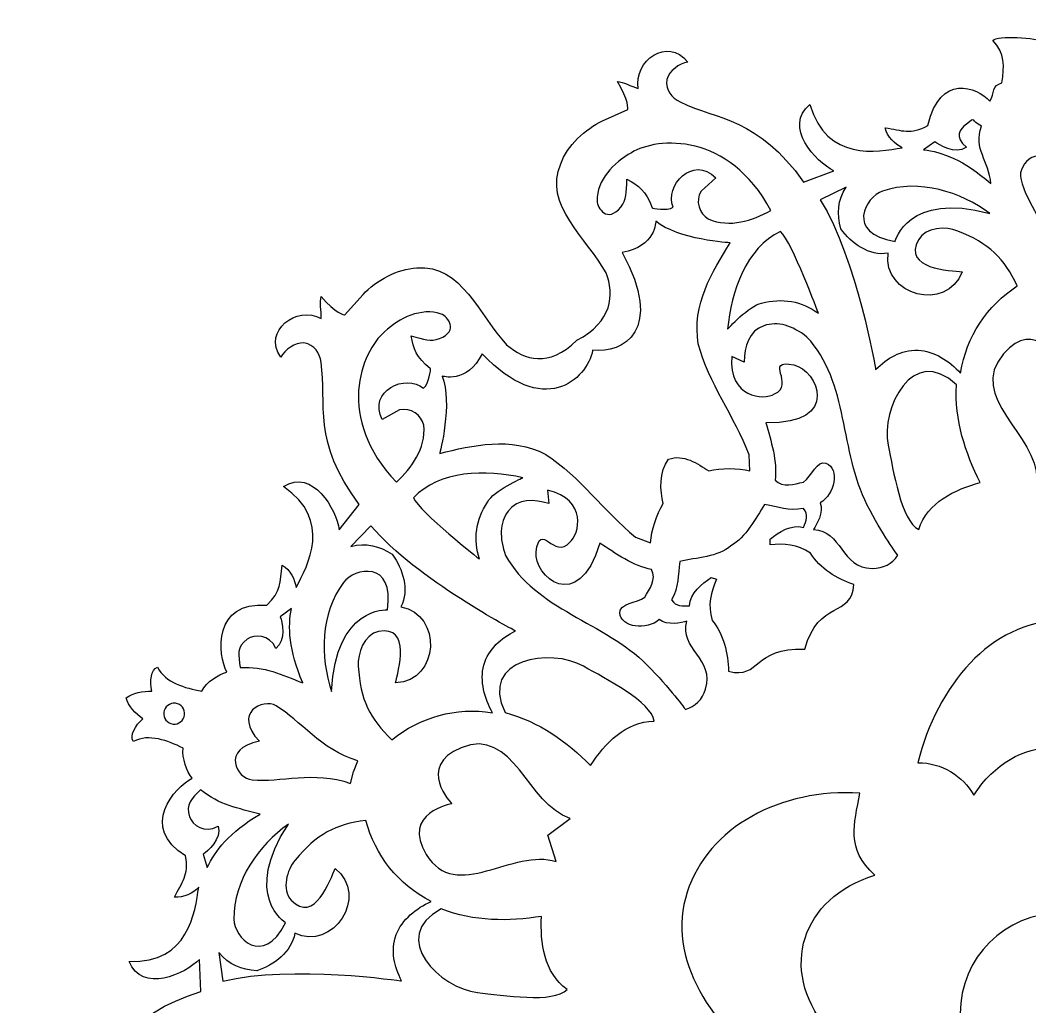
# Model space of a CAD drawing. Header units: centimetres. Extents: x 1 to 127, y -92 to 6.
# Drawn here: x 52.91 to 57.99, y -72.57 to -67.6 of the extents above; entities that cross this region are included whole.
import ezdxf

# ---------------------------------------------------------------- set-up
doc = ezdxf.new("R2010")
doc.units = ezdxf.units.CM
doc.header["$MEASUREMENT"] = 0
doc.layers.add('layer 1', color=7, linetype='Continuous')

msp = doc.modelspace()

# ---------------------------------------------------------------- linework, layer by layer
at = {"layer": 'layer 1', "color": 250}
for points, knots in [([(53.92829, -75.08241), (54.13689, -75.11747), (54.289, -75.2506), (54.66803, -75.12039), (54.66803, -75.12039), (54.66803, -75.12039), (54.75765, -75.25608), (54.75765, -75.25608), (54.75765, -75.25608), (54.65722, -75.2374), (54.42061, -75.2874), (54.46431, -75.45557), (54.46431, -75.45557), (54.70371, -75.2714), (54.87939, -75.46216), (54.96802, -75.5519), (54.96802, -75.5519), (54.92925, -75.54545), (54.87373, -75.55216), (54.83994, -75.58371), (54.83994, -75.58371), (54.91638, -75.62296), (54.96331, -75.62811), (55.00716, -75.71969), (55.00716, -75.71969), (54.90101, -75.97126), (55.16888, -76.03264), (55.26468, -76.01538), (55.26468, -76.01538), (55.26244, -76.0608), (55.28131, -76.12699), (55.31674, -76.16539), (55.31674, -76.16539), (55.27629, -76.24098), (55.22166, -76.32615), (55.13372, -76.34008), (55.13372, -76.34008), (55.13276, -76.37377), (55.1894, -76.40045), (55.23924, -76.40408), (55.23924, -76.40408), (55.22494, -76.44618), (55.21764, -76.49878), (55.2323, -76.53839), (55.2323, -76.53839), (55.27449, -76.54009), (55.32242, -76.517), (55.35804, -76.4904), (55.35804, -76.4904), (55.3769, -76.53667), (55.41975, -76.5823), (55.45151, -76.57097), (55.45151, -76.57097), (55.43759, -76.48305), (55.5017, -76.40476), (55.5611, -76.34294), (55.5611, -76.34294), (55.60858, -76.36477), (55.67735, -76.36226), (55.71987, -76.3461), (55.71987, -76.3461), (55.73305, -76.44254), (55.8742, -76.67833), (56.08065, -76.49964), (56.08065, -76.49964), (56.1813, -76.51305), (56.20069, -76.5561), (56.26165, -76.61667), (56.26165, -76.61667), (56.28122, -76.57479), (56.27043, -76.51989), (56.25234, -76.48503), (56.25234, -76.48503), (56.36506, -76.54159), (56.60078, -76.64974), (56.49958, -76.93432), (56.49958, -76.93432), (56.67302, -76.92392), (56.64747, -76.68344), (56.59867, -76.5937), (56.59867, -76.5937), (56.59867, -76.5937), (56.75541, -76.637), (56.75541, -76.637), (56.75541, -76.637), (56.74868, -77.03771), (56.92231, -77.14124), (57.0201, -77.3288), (57.0201, -77.3288), (57.04246, -77.37167), (57.04694, -77.41888), (57.00833, -77.45959), (57.00833, -77.45959), (56.97185, -77.48738), (56.91124, -77.48859), (56.87141, -77.4687), (56.87141, -77.4687), (56.87706, -77.63319), (57.08939, -77.63363), (57.15109, -77.50721), (57.15109, -77.50721), (57.17499, -77.53906), (57.19289, -77.5792), (57.21572, -77.5976), (57.21572, -77.5976), (57.22333, -77.48664), (57.25569, -77.45288), (57.25569, -77.45288), (57.25569, -77.45288), (57.25569, -77.45288), (57.39229, -77.48159), (57.39229, -77.48159), (57.39229, -77.48159), (57.48628, -77.4992), (57.61081, -77.48471), (57.69023, -77.43021), (57.69023, -77.43021), (57.88382, -77.31569), (57.80329, -77.04544), (57.82817, -76.85178), (57.82817, -76.85178), (57.85814, -76.73542), (57.92911, -76.63376), (58.12804, -76.66171), (58.12804, -76.66171), (58.32695, -76.63377), (58.41639, -76.73631), (58.44637, -76.85267), (58.44637, -76.85267), (58.47123, -77.04633), (58.3907, -77.31658), (58.58429, -77.43111), (58.58429, -77.43111), (58.6637, -77.4856), (58.78824, -77.50009), (58.88221, -77.48249), (58.88221, -77.48249), (58.88221, -77.48249), (59.01883, -77.45378), (59.01883, -77.45378), (59.01883, -77.45378), (59.01883, -77.45378), (59.05117, -77.48754), (59.0588, -77.5985), (59.0588, -77.5985), (59.08163, -77.58011), (59.09951, -77.53996), (59.12342, -77.50811), (59.12342, -77.50811), (59.18512, -77.63453), (59.39744, -77.6341), (59.4031, -77.46961), (59.4031, -77.46961), (59.36326, -77.4895), (59.30266, -77.48829), (59.26618, -77.4605), (59.26618, -77.4605), (59.22756, -77.41979), (59.23206, -77.37257), (59.25441, -77.32971), (59.25441, -77.32971), (59.3522, -77.14215), (59.52583, -77.03863), (59.51912, -76.63792), (59.51912, -76.63792), (59.51912, -76.63792), (59.67587, -76.59462), (59.67587, -76.59462), (59.67587, -76.59462), (59.62706, -76.68437), (59.6015, -76.92483), (59.77494, -76.93525), (59.77494, -76.93525), (59.67376, -76.65066), (59.90947, -76.54252), (60.0222, -76.48596), (60.0222, -76.48596), (60.0041, -76.52083), (59.99331, -76.57572), (60.01288, -76.6176), (60.01288, -76.6176), (60.07383, -76.55704), (60.09323, -76.51398), (60.19389, -76.50058), (60.19389, -76.50058), (60.40033, -76.67927), (60.54149, -76.44349), (60.55466, -76.34705), (60.55466, -76.34705), (60.59718, -76.36321), (60.66596, -76.36573), (60.71344, -76.34389), (60.71344, -76.34389), (60.77283, -76.40571), (60.83694, -76.484), (60.82301, -76.57193), (60.82301, -76.57193), (60.85477, -76.58326), (60.89763, -76.53763), (60.91649, -76.49135), (60.91649, -76.49135), (60.9521, -76.51796), (60.99988, -76.54117), (61.04207, -76.53946), (61.04207, -76.53946), (61.05674, -76.49986), (61.04959, -76.44714), (61.03529, -76.40504), (61.03529, -76.40504), (61.08513, -76.40142), (61.14176, -76.37474), (61.14081, -76.34105), (61.14081, -76.34105), (61.05287, -76.32712), (60.99824, -76.24194), (60.9578, -76.16637), (60.9578, -76.16637), (60.99324, -76.12795), (61.0121, -76.06176), (61.00987, -76.01634), (61.00987, -76.01634), (61.10566, -76.03361), (61.37353, -75.97223), (61.26738, -75.72067), (61.26738, -75.72067), (61.31123, -75.62908), (61.35817, -75.62394), (61.43462, -75.58469), (61.43462, -75.58469), (61.40083, -75.55313), (61.34529, -75.54643), (61.30654, -75.55287), (61.30654, -75.55287), (61.39517, -75.46314), (61.57087, -75.27239), (61.81024, -75.45657), (61.81024, -75.45657), (61.85395, -75.2884), (61.61735, -75.23839), (61.5169, -75.25707), (61.5169, -75.25707), (61.5169, -75.25707), (61.60654, -75.12138), (61.60654, -75.12138), (61.60654, -75.12138), (61.98556, -75.2516), (62.13766, -75.11848), (62.34627, -75.08342), (62.34627, -75.08342), (62.39393, -75.07541), (62.44024, -75.08573), (62.46703, -75.13505), (62.46703, -75.13505), (62.48217, -75.17832), (62.4646, -75.23634), (62.43336, -75.26807), (62.43336, -75.26807), (62.59155, -75.31352), (62.65758, -75.11173), (62.55642, -75.01399), (62.55642, -75.01399), (62.5941, -75.0011), (62.6378, -74.99649), (62.66236, -74.98046), (62.66236, -74.98046), (62.55917, -74.93891), (62.53708, -74.89772), (62.53708, -74.89772), (62.53708, -74.89772), (62.53708, -74.89772), (62.6066, -74.77667), (62.6066, -74.77667), (62.6066, -74.77667), (62.65238, -74.69272), (62.6771, -74.56982), (62.6498, -74.47745), (62.6498, -74.47745), (62.60071, -74.25793), (62.3188, -74.25102), (62.14231, -74.16751), (62.14231, -74.16751), (62.04091, -74.10305), (61.96615, -74.00413), (62.05421, -73.82358), (62.05421, -73.82358), (62.08911, -73.62577), (62.21425, -73.5724), (62.33419, -73.57985), (62.33419, -73.57985), (62.52606, -73.61604), (62.75819, -73.77615), (62.92692, -73.62743), (62.92692, -73.62743), (63.0033, -73.56874), (63.05556, -73.45478), (63.06785, -73.35996), (63.06785, -73.35996), (63.06785, -73.35996), (63.08277, -73.22117), (63.08277, -73.22117), (63.08277, -73.22117), (63.08277, -73.22117), (63.12487, -73.20083), (63.23277, -73.22788), (63.23277, -73.22788), (63.22232, -73.20048), (63.18967, -73.17106), (63.16678, -73.13848), (63.16678, -73.13848), (63.30607, -73.11887), (63.37127, -72.91681), (63.21658, -72.86059), (63.21658, -72.86059), (63.22319, -72.90463), (63.2033, -72.96189), (63.1656, -72.98799), (63.1656, -72.98799), (63.11495, -73.01214), (63.07143, -72.99328), (63.03757, -72.95878), (63.03757, -72.95878), (62.88941, -72.80781), (62.84463, -72.6107), (62.46145, -72.49325), (62.46145, -72.49325), (62.46145, -72.49325), (62.46872, -72.3308), (62.46872, -72.3308), (62.46872, -72.3308), (62.53898, -72.40495), (62.75979, -72.50357), (62.82328, -72.34183), (62.82328, -72.34183), (62.52135, -72.35012), (62.49135, -72.09253), (62.47241, -71.96784), (62.47241, -71.96784), (62.49997, -71.99583), (62.54883, -72.02305), (62.59472, -72.01738), (62.59472, -72.01738), (62.55595, -71.94069), (62.52099, -71.90894), (62.53935, -71.80907), (62.53935, -71.80907), (62.77309, -71.66796), (62.59246, -71.46084), (62.50483, -71.41851), (62.50483, -71.41851), (62.53334, -71.38308), (62.55698, -71.31843), (62.55089, -71.26654), (62.55089, -71.26654), (62.62803, -71.22916), (62.7223, -71.19237), (62.80163, -71.23279), (62.80163, -71.23279), (62.8222, -71.2061), (62.79206, -71.15123), (62.75388, -71.119), (62.75388, -71.119), (62.79018, -71.09335), (62.82702, -71.05508), (62.83844, -71.01443), (62.83844, -71.01443), (62.8053, -70.98824), (62.75296, -70.97875), (62.70851, -70.97933), (62.70851, -70.97933), (62.72044, -70.93081), (62.7126, -70.86871), (62.68025, -70.8592), (62.68025, -70.8592), (62.63983, -70.93853), (62.54195, -70.96418), (62.45756, -70.97928), (62.45756, -70.97928), (62.43198, -70.93371), (62.37486, -70.89531), (62.33097, -70.8834), (62.33097, -70.8834), (62.37699, -70.79764), (62.40139, -70.52391), (62.12935, -70.54711), (62.12935, -70.54711), (62.0558, -70.47711), (62.06542, -70.43088), (62.0517, -70.34605), (62.0517, -70.34605), (62.01126, -70.36843), (61.98772, -70.41918), (61.98187, -70.45802), (61.98187, -70.45802), (61.92391, -70.346), (61.79679, -70.11997), (62.04593, -69.94922), (62.04593, -69.94922), (61.89951, -69.85569), (61.77883, -70.06524), (61.76556, -70.16655), (61.76556, -70.16655), (61.76556, -70.16655), (61.66421, -70.03938), (61.66421, -70.03938), (61.66421, -70.03938), (61.90518, -69.71915), (61.82557, -69.53334), (61.85669, -69.32412), (61.85669, -69.32412), (61.86381, -69.27631), (61.88792, -69.23546), (61.94311, -69.22524), (61.94311, -69.22524), (61.98895, -69.2242), (62.03869, -69.25884), (62.05922, -69.29836), (62.05922, -69.29836), (62.15134, -69.16195), (61.97982, -69.0368), (61.85561, -69.1028), (61.85561, -69.1028), (61.85498, -69.06298), (61.86411, -69.01999), (61.85644, -68.99169), (61.85644, -68.99169), (61.78505, -69.07698), (61.73904, -69.08526), (61.73904, -69.08526), (61.73904, -69.08526), (61.73904, -69.08526), (61.6454, -68.98175), (61.6454, -68.98175), (61.6454, -68.98175), (61.57973, -68.91226), (61.47045, -68.85078), (61.37418, -68.84819), (61.37418, -68.84819), (61.15024, -68.82704), (61.05655, -69.09301), (60.92259, -69.23505), (60.92259, -69.23505), (60.82994, -69.31158), (60.69832, -69.34038), (60.55381, -69.20086), (60.55381, -69.20086), (60.37646, -69.10654), (60.3788, -68.98257), (60.42294, -68.87082), (60.42294, -68.87082), (60.51665, -68.69952), (60.74065, -68.52822), (60.65135, -68.32177), (60.65135, -68.32177), (60.61913, -68.231), (60.52689, -68.14608), (60.44051, -68.10509), (60.44051, -68.10509), (60.44051, -68.10509), (60.31311, -68.04801), (60.31311, -68.04801), (60.31311, -68.04801), (60.31311, -68.04801), (60.30678, -68.00169), (60.36584, -67.90743), (60.36584, -67.90743), (60.33656, -67.9089), (60.2985, -67.93086), (60.26043, -67.94257), (60.26043, -67.94257), (60.28482, -67.80404), (60.11279, -67.67958), (60.01153, -67.80933), (60.01153, -67.80933), (60.05544, -67.81666), (60.10377, -67.85327), (60.11694, -67.89718), (60.11694, -67.89718), (60.12426, -67.95281), (60.09287, -67.98838), (60.04959, -68.00992), (60.04959, -68.00992), (59.86023, -68.10418), (59.65891, -68.08587), (59.42881, -68.41401), (59.42881, -68.41401), (59.42881, -68.41401), (59.27655, -68.35692), (59.27655, -68.35692), (59.27655, -68.35692), (59.36878, -68.31299), (59.5308, -68.13346), (59.3966, -68.02309), (59.3966, -68.02309), (59.31119, -68.31282), (59.05693, -68.26175), (58.93248, -68.24125), (58.93248, -68.24125), (58.96761, -68.22369), (59.00862, -68.18562), (59.01739, -68.14022), (59.01739, -68.14022), (58.93248, -68.1534), (58.89148, -68.17683), (58.80217, -68.12851), (58.80217, -68.12851), (58.74019, -67.8626), (58.55748, -67.93534), (58.49013, -68.00561), (58.49013, -68.00561), (58.46525, -67.96755), (58.48115, -67.92509), (58.4299, -67.91484), (58.4299, -67.91484), (58.4182, -67.82993), (58.41234, -67.76395), (58.4753, -67.70099), (58.4753, -67.70099), (58.45626, -67.67318), (58.25459, -67.68488), (58.21214, -67.71124), (58.21214, -67.71124), (58.19897, -67.66878), (58.17395, -67.62193), (58.13881, -67.5985), (58.13881, -67.5985), (58.10367, -67.62193), (58.07847, -67.66878), (58.06529, -67.71124), (58.06529, -67.71124), (58.02283, -67.68488), (57.82116, -67.67318), (57.80213, -67.70099), (57.80213, -67.70099), (57.86509, -67.76395), (57.85923, -67.82993), (57.84752, -67.91484), (57.84752, -67.91484), (57.79627, -67.92509), (57.81219, -67.96755), (57.7873, -68.00561), (57.7873, -68.00561), (57.71995, -67.93534), (57.53724, -67.8626), (57.47525, -68.12851), (57.47525, -68.12851), (57.38594, -68.17683), (57.34494, -68.1534), (57.26002, -68.14022), (57.26002, -68.14022), (57.26881, -68.18562), (57.30981, -68.22369), (57.34494, -68.24125), (57.34494, -68.24125), (57.2205, -68.26175), (56.96625, -68.31282), (56.88083, -68.02309), (56.88083, -68.02309), (56.74663, -68.13346), (56.90865, -68.31299), (57.00089, -68.35692), (57.00089, -68.35692), (57.00089, -68.35692), (56.84862, -68.41401), (56.84862, -68.41401), (56.84862, -68.41401), (56.61852, -68.08587), (56.41719, -68.10418), (56.22784, -68.00992), (56.22784, -68.00992), (56.18456, -67.98838), (56.15317, -67.95281), (56.16048, -67.89718), (56.16048, -67.89718), (56.17367, -67.85327), (56.22198, -67.81666), (56.2659, -67.80933), (56.2659, -67.80933), (56.16464, -67.67958), (55.99261, -67.80404), (56.017, -67.94257), (56.017, -67.94257), (55.97893, -67.93086), (55.94087, -67.9089), (55.91159, -67.90743), (55.91159, -67.90743), (55.97065, -68.00169), (55.9643, -68.04801), (55.9643, -68.04801), (55.9643, -68.04801), (55.9643, -68.04801), (55.83692, -68.10509), (55.83692, -68.10509), (55.83692, -68.10509), (55.75054, -68.14608), (55.65829, -68.231), (55.62608, -68.32177), (55.62608, -68.32177), (55.53677, -68.52822), (55.76078, -68.69952), (55.85449, -68.87082), (55.85449, -68.87082), (55.89864, -68.98257), (55.88551, -69.11668), (55.70816, -69.21099), (55.70816, -69.21099), (55.56365, -69.35052), (55.44648, -69.30999), (55.35384, -69.23348), (55.35384, -69.23348), (55.21988, -69.09142), (55.12618, -68.82543), (54.90225, -68.84658), (54.90225, -68.84658), (54.80596, -68.84917), (54.6967, -68.91065), (54.63102, -68.98014), (54.63102, -68.98014), (54.63102, -68.98014), (54.53737, -69.08366), (54.53737, -69.08366), (54.53737, -69.08366), (54.53737, -69.08366), (54.49136, -69.07536), (54.41996, -68.99007), (54.41996, -68.99007), (54.41231, -69.01837), (54.42144, -69.06136), (54.42081, -69.10118), (54.42081, -69.10118), (54.2966, -69.03517), (54.12508, -69.16032), (54.21718, -69.29673), (54.21718, -69.29673), (54.23771, -69.25722), (54.28746, -69.22258), (54.3333, -69.22362), (54.3333, -69.22362), (54.38848, -69.23385), (54.4126, -69.27469), (54.41971, -69.32251), (54.41971, -69.32251), (54.45083, -69.53174), (54.37122, -69.71754), (54.61219, -70.03778), (54.61219, -70.03778), (54.61219, -70.03778), (54.51083, -70.16495), (54.51083, -70.16495), (54.51083, -70.16495), (54.49756, -70.06365), (54.37689, -69.85408), (54.23045, -69.94761), (54.23045, -69.94761), (54.4796, -70.11837), (54.35246, -70.34441), (54.29451, -70.45643), (54.29451, -70.45643), (54.28866, -70.41758), (54.26512, -70.36683), (54.22466, -70.34445), (54.22466, -70.34445), (54.21096, -70.42928), (54.22057, -70.4755), (54.14702, -70.54551), (54.14702, -70.54551), (53.87497, -70.5223), (53.89935, -70.79603), (53.94539, -70.88179), (53.94539, -70.88179), (53.90149, -70.8937), (53.84437, -70.93211), (53.81879, -70.97767), (53.81879, -70.97767), (53.73441, -70.96256), (53.63651, -70.93692), (53.5961, -70.85759), (53.5961, -70.85759), (53.56376, -70.86709), (53.5559, -70.92919), (53.56784, -70.97772), (53.56784, -70.97772), (53.52339, -70.97714), (53.47109, -70.98644), (53.43797, -71.01262), (53.43797, -71.01262), (53.44938, -71.05328), (53.48615, -71.09173), (53.52247, -71.11739), (53.52247, -71.11739), (53.48428, -71.14962), (53.45414, -71.20448), (53.47471, -71.23118), (53.47471, -71.23118), (53.55404, -71.19076), (53.64831, -71.22755), (53.72545, -71.26493), (53.72545, -71.26493), (53.71935, -71.31683), (53.74301, -71.38147), (53.77152, -71.41691), (53.77152, -71.41691), (53.68386, -71.45925), (53.50323, -71.66636), (53.73697, -71.80749), (53.73697, -71.80749), (53.75532, -71.90735), (53.72038, -71.9391), (53.6816, -72.01579), (53.6816, -72.01579), (53.72748, -72.02145), (53.77635, -71.99424), (53.80393, -71.96625), (53.80393, -71.96625), (53.78496, -72.09093), (53.75496, -72.34854), (53.45303, -72.34023), (53.45303, -72.34023), (53.51651, -72.50197), (53.73732, -72.40336), (53.8076, -72.32921), (53.8076, -72.32921), (53.8076, -72.32921), (53.81485, -72.49167), (53.81485, -72.49167), (53.81485, -72.49167), (53.43168, -72.6091), (53.38687, -72.80621), (53.23871, -72.95718), (53.23871, -72.95718), (53.20485, -72.99168), (53.16132, -73.01056), (53.11068, -72.98639), (53.11068, -72.98639), (53.07298, -72.96029), (53.05309, -72.90303), (53.0597, -72.85899), (53.0597, -72.85899), (52.90501, -72.91521), (52.97021, -73.11727), (53.1095, -73.13688), (53.1095, -73.13688), (53.0866, -73.16946), (53.05395, -73.19887), (53.0435, -73.22628), (53.0435, -73.22628), (53.15141, -73.19924), (53.1935, -73.21958), (53.1935, -73.21958), (53.1935, -73.21958), (53.1935, -73.21958), (53.20841, -73.35837), (53.20841, -73.35837), (53.20841, -73.35837), (53.22071, -73.4532), (53.27297, -73.56715), (53.34934, -73.62585), (53.34934, -73.62585), (53.51808, -73.77458), (53.75021, -73.61447), (53.94209, -73.57829), (53.94209, -73.57829), (54.06203, -73.57083), (54.18063, -73.60693), (54.21553, -73.80475), (54.21553, -73.80475), (54.30356, -73.98529), (54.23369, -74.10203), (54.13229, -74.1665), (54.13229, -74.1665), (53.95578, -74.25), (53.67387, -74.25692), (53.62478, -74.47641), (53.62478, -74.47641), (53.59749, -74.56879), (53.6222, -74.69171), (53.66798, -74.77565), (53.66798, -74.77565), (53.66798, -74.77565), (53.73749, -74.8967), (53.73749, -74.8967), (53.73749, -74.8967), (53.73749, -74.8967), (53.71539, -74.9379), (53.61221, -74.97944), (53.61221, -74.97944), (53.63675, -74.99547), (53.68047, -75.00007), (53.71814, -75.01298), (53.71814, -75.01298), (53.61698, -75.11071), (53.683, -75.31251), (53.84119, -75.26706), (53.84119, -75.26706), (53.80995, -75.23532), (53.79239, -75.17731), (53.80754, -75.13403), (53.80754, -75.13403), (53.83433, -75.08472), (53.88062, -75.07441), (53.92829, -75.08241)], [0, 0, 0, 0, 0.0049751, 0.0049751, 0.0049751, 0.0049751, 0.0099502, 0.0099502, 0.0099502, 0.0099502, 0.0149254, 0.0149254, 0.0149254, 0.0149254, 0.0199005, 0.0199005, 0.0199005, 0.0199005, 0.0248756, 0.0248756, 0.0248756, 0.0248756, 0.0298507, 0.0298507, 0.0298507, 0.0298507, 0.0348259, 0.0348259, 0.0348259, 0.0348259, 0.039801, 0.039801, 0.039801, 0.039801, 0.0447761, 0.0447761, 0.0447761, 0.0447761, 0.0497512, 0.0497512, 0.0497512, 0.0497512, 0.0547264, 0.0547264, 0.0547264, 0.0547264, 0.0597015, 0.0597015, 0.0597015, 0.0597015, 0.0646766, 0.0646766, 0.0646766, 0.0646766, 0.0696517, 0.0696517, 0.0696517, 0.0696517, 0.0746269, 0.0746269, 0.0746269, 0.0746269, 0.079602, 0.079602, 0.079602, 0.079602, 0.0845771, 0.0845771, 0.0845771, 0.0845771, 0.0895522, 0.0895522, 0.0895522, 0.0895522, 0.0945274, 0.0945274, 0.0945274, 0.0945274, 0.0995025, 0.0995025, 0.0995025, 0.0995025, 0.1044776, 0.1044776, 0.1044776, 0.1044776, 0.1094527, 0.1094527, 0.1094527, 0.1094527, 0.1144279, 0.1144279, 0.1144279, 0.1144279, 0.119403, 0.119403, 0.119403, 0.119403, 0.1243781, 0.1243781, 0.1243781, 0.1243781, 0.1293532, 0.1293532, 0.1293532, 0.1293532, 0.1343284, 0.1343284, 0.1343284, 0.1343284, 0.1393035, 0.1393035, 0.1393035, 0.1393035, 0.1442786, 0.1442786, 0.1442786, 0.1442786, 0.1492537, 0.1492537, 0.1492537, 0.1492537, 0.1542289, 0.1542289, 0.1542289, 0.1542289, 0.159204, 0.159204, 0.159204, 0.159204, 0.1641791, 0.1641791, 0.1641791, 0.1641791, 0.1691542, 0.1691542, 0.1691542, 0.1691542, 0.1741294, 0.1741294, 0.1741294, 0.1741294, 0.1791045, 0.1791045, 0.1791045, 0.1791045, 0.1840796, 0.1840796, 0.1840796, 0.1840796, 0.1890547, 0.1890547, 0.1890547, 0.1890547, 0.1940299, 0.1940299, 0.1940299, 0.1940299, 0.199005, 0.199005, 0.199005, 0.199005, 0.2039801, 0.2039801, 0.2039801, 0.2039801, 0.2089552, 0.2089552, 0.2089552, 0.2089552, 0.2139303, 0.2139303, 0.2139303, 0.2139303, 0.2189055, 0.2189055, 0.2189055, 0.2189055, 0.2238806, 0.2238806, 0.2238806, 0.2238806, 0.2288557, 0.2288557, 0.2288557, 0.2288557, 0.2338308, 0.2338308, 0.2338308, 0.2338308, 0.238806, 0.238806, 0.238806, 0.238806, 0.2437811, 0.2437811, 0.2437811, 0.2437811, 0.2487562, 0.2487562, 0.2487562, 0.2487562, 0.2537313, 0.2537313, 0.2537313, 0.2537313, 0.2587065, 0.2587065, 0.2587065, 0.2587065, 0.2636816, 0.2636816, 0.2636816, 0.2636816, 0.2686567, 0.2686567, 0.2686567, 0.2686567, 0.2736318, 0.2736318, 0.2736318, 0.2736318, 0.278607, 0.278607, 0.278607, 0.278607, 0.2835821, 0.2835821, 0.2835821, 0.2835821, 0.2885572, 0.2885572, 0.2885572, 0.2885572, 0.2935323, 0.2935323, 0.2935323, 0.2935323, 0.2985075, 0.2985075, 0.2985075, 0.2985075, 0.3034826, 0.3034826, 0.3034826, 0.3034826, 0.3084577, 0.3084577, 0.3084577, 0.3084577, 0.3134328, 0.3134328, 0.3134328, 0.3134328, 0.318408, 0.318408, 0.318408, 0.318408, 0.3233831, 0.3233831, 0.3233831, 0.3233831, 0.3283582, 0.3283582, 0.3283582, 0.3283582, 0.3333333, 0.3333333, 0.3333333, 0.3333333, 0.3383085, 0.3383085, 0.3383085, 0.3383085, 0.3432836, 0.3432836, 0.3432836, 0.3432836, 0.3482587, 0.3482587, 0.3482587, 0.3482587, 0.3532338, 0.3532338, 0.3532338, 0.3532338, 0.358209, 0.358209, 0.358209, 0.358209, 0.3631841, 0.3631841, 0.3631841, 0.3631841, 0.3681592, 0.3681592, 0.3681592, 0.3681592, 0.3731343, 0.3731343, 0.3731343, 0.3731343, 0.3781095, 0.3781095, 0.3781095, 0.3781095, 0.3830846, 0.3830846, 0.3830846, 0.3830846, 0.3880597, 0.3880597, 0.3880597, 0.3880597, 0.3930348, 0.3930348, 0.3930348, 0.3930348, 0.39801, 0.39801, 0.39801, 0.39801, 0.4029851, 0.4029851, 0.4029851, 0.4029851, 0.4079602, 0.4079602, 0.4079602, 0.4079602, 0.4129353, 0.4129353, 0.4129353, 0.4129353, 0.4179104, 0.4179104, 0.4179104, 0.4179104, 0.4228856, 0.4228856, 0.4228856, 0.4228856, 0.4278607, 0.4278607, 0.4278607, 0.4278607, 0.4328358, 0.4328358, 0.4328358, 0.4328358, 0.4378109, 0.4378109, 0.4378109, 0.4378109, 0.4427861, 0.4427861, 0.4427861, 0.4427861, 0.4477612, 0.4477612, 0.4477612, 0.4477612, 0.4527363, 0.4527363, 0.4527363, 0.4527363, 0.4577114, 0.4577114, 0.4577114, 0.4577114, 0.4626866, 0.4626866, 0.4626866, 0.4626866, 0.4676617, 0.4676617, 0.4676617, 0.4676617, 0.4726368, 0.4726368, 0.4726368, 0.4726368, 0.4776119, 0.4776119, 0.4776119, 0.4776119, 0.4825871, 0.4825871, 0.4825871, 0.4825871, 0.4875622, 0.4875622, 0.4875622, 0.4875622, 0.4925373, 0.4925373, 0.4925373, 0.4925373, 0.4975124, 0.4975124, 0.4975124, 0.4975124, 0.5024876, 0.5024876, 0.5024876, 0.5024876, 0.5074627, 0.5074627, 0.5074627, 0.5074627, 0.5124378, 0.5124378, 0.5124378, 0.5124378, 0.5174129, 0.5174129, 0.5174129, 0.5174129, 0.5223881, 0.5223881, 0.5223881, 0.5223881, 0.5273632, 0.5273632, 0.5273632, 0.5273632, 0.5323383, 0.5323383, 0.5323383, 0.5323383, 0.5373134, 0.5373134, 0.5373134, 0.5373134, 0.5422886, 0.5422886, 0.5422886, 0.5422886, 0.5472637, 0.5472637, 0.5472637, 0.5472637, 0.5522388, 0.5522388, 0.5522388, 0.5522388, 0.5572139, 0.5572139, 0.5572139, 0.5572139, 0.5621891, 0.5621891, 0.5621891, 0.5621891, 0.5671642, 0.5671642, 0.5671642, 0.5671642, 0.5721393, 0.5721393, 0.5721393, 0.5721393, 0.5771144, 0.5771144, 0.5771144, 0.5771144, 0.5820896, 0.5820896, 0.5820896, 0.5820896, 0.5870647, 0.5870647, 0.5870647, 0.5870647, 0.5920398, 0.5920398, 0.5920398, 0.5920398, 0.5970149, 0.5970149, 0.5970149, 0.5970149, 0.60199, 0.60199, 0.60199, 0.60199, 0.6069652, 0.6069652, 0.6069652, 0.6069652, 0.6119403, 0.6119403, 0.6119403, 0.6119403, 0.6169154, 0.6169154, 0.6169154, 0.6169154, 0.6218905, 0.6218905, 0.6218905, 0.6218905, 0.6268657, 0.6268657, 0.6268657, 0.6268657, 0.6318408, 0.6318408, 0.6318408, 0.6318408, 0.6368159, 0.6368159, 0.6368159, 0.6368159, 0.641791, 0.641791, 0.641791, 0.641791, 0.6467662, 0.6467662, 0.6467662, 0.6467662, 0.6517413, 0.6517413, 0.6517413, 0.6517413, 0.6567164, 0.6567164, 0.6567164, 0.6567164, 0.6616915, 0.6616915, 0.6616915, 0.6616915, 0.6666667, 0.6666667, 0.6666667, 0.6666667, 0.6716418, 0.6716418, 0.6716418, 0.6716418, 0.6766169, 0.6766169, 0.6766169, 0.6766169, 0.681592, 0.681592, 0.681592, 0.681592, 0.6865672, 0.6865672, 0.6865672, 0.6865672, 0.6915423, 0.6915423, 0.6915423, 0.6915423, 0.6965174, 0.6965174, 0.6965174, 0.6965174, 0.7014925, 0.7014925, 0.7014925, 0.7014925, 0.7064677, 0.7064677, 0.7064677, 0.7064677, 0.7114428, 0.7114428, 0.7114428, 0.7114428, 0.7164179, 0.7164179, 0.7164179, 0.7164179, 0.721393, 0.721393, 0.721393, 0.721393, 0.7263682, 0.7263682, 0.7263682, 0.7263682, 0.7313433, 0.7313433, 0.7313433, 0.7313433, 0.7363184, 0.7363184, 0.7363184, 0.7363184, 0.7412935, 0.7412935, 0.7412935, 0.7412935, 0.7462687, 0.7462687, 0.7462687, 0.7462687, 0.7512438, 0.7512438, 0.7512438, 0.7512438, 0.7562189, 0.7562189, 0.7562189, 0.7562189, 0.761194, 0.761194, 0.761194, 0.761194, 0.7661692, 0.7661692, 0.7661692, 0.7661692, 0.7711443, 0.7711443, 0.7711443, 0.7711443, 0.7761194, 0.7761194, 0.7761194, 0.7761194, 0.7810945, 0.7810945, 0.7810945, 0.7810945, 0.7860697, 0.7860697, 0.7860697, 0.7860697, 0.7910448, 0.7910448, 0.7910448, 0.7910448, 0.7960199, 0.7960199, 0.7960199, 0.7960199, 0.800995, 0.800995, 0.800995, 0.800995, 0.8059701, 0.8059701, 0.8059701, 0.8059701, 0.8109453, 0.8109453, 0.8109453, 0.8109453, 0.8159204, 0.8159204, 0.8159204, 0.8159204, 0.8208955, 0.8208955, 0.8208955, 0.8208955, 0.8258706, 0.8258706, 0.8258706, 0.8258706, 0.8308458, 0.8308458, 0.8308458, 0.8308458, 0.8358209, 0.8358209, 0.8358209, 0.8358209, 0.840796, 0.840796, 0.840796, 0.840796, 0.8457711, 0.8457711, 0.8457711, 0.8457711, 0.8507463, 0.8507463, 0.8507463, 0.8507463, 0.8557214, 0.8557214, 0.8557214, 0.8557214, 0.8606965, 0.8606965, 0.8606965, 0.8606965, 0.8656716, 0.8656716, 0.8656716, 0.8656716, 0.8706468, 0.8706468, 0.8706468, 0.8706468, 0.8756219, 0.8756219, 0.8756219, 0.8756219, 0.880597, 0.880597, 0.880597, 0.880597, 0.8855721, 0.8855721, 0.8855721, 0.8855721, 0.8905473, 0.8905473, 0.8905473, 0.8905473, 0.8955224, 0.8955224, 0.8955224, 0.8955224, 0.9004975, 0.9004975, 0.9004975, 0.9004975, 0.9054726, 0.9054726, 0.9054726, 0.9054726, 0.9104478, 0.9104478, 0.9104478, 0.9104478, 0.9154229, 0.9154229, 0.9154229, 0.9154229, 0.920398, 0.920398, 0.920398, 0.920398, 0.9253731, 0.9253731, 0.9253731, 0.9253731, 0.9303483, 0.9303483, 0.9303483, 0.9303483, 0.9353234, 0.9353234, 0.9353234, 0.9353234, 0.9402985, 0.9402985, 0.9402985, 0.9402985, 0.9452736, 0.9452736, 0.9452736, 0.9452736, 0.9502488, 0.9502488, 0.9502488, 0.9502488, 0.9552239, 0.9552239, 0.9552239, 0.9552239, 0.960199, 0.960199, 0.960199, 0.960199, 0.9651741, 0.9651741, 0.9651741, 0.9651741, 0.9701493, 0.9701493, 0.9701493, 0.9701493, 0.9751244, 0.9751244, 0.9751244, 0.9751244, 0.9800995, 0.9800995, 0.9800995, 0.9800995, 0.9850746, 0.9850746, 0.9850746, 0.9850746, 0.9900498, 0.9900498, 0.9900498, 0.9900498, 1, 1, 1, 1]), ([(57.79151, -68.42133), (57.65437, -68.30184), (57.54457, -68.26157), (57.4533, -68.2515), (57.4533, -68.2515), (57.4533, -68.2515), (57.51039, -68.2105), (57.51039, -68.2105), (57.51039, -68.2105), (57.52943, -68.22661), (57.61288, -68.27786), (57.66852, -68.23833), (57.66852, -68.23833), (57.60678, -68.1847), (57.63484, -68.14893), (57.66852, -68.12258), (57.66852, -68.12258), (57.72114, -68.08138), (57.6892, -68.10499), (57.74484, -68.13281), (57.74484, -68.13281), (57.70092, -68.24701), (57.78418, -68.30713), (57.79151, -68.42133)], [0, 0, 0, 0, 0.1428571, 0.1428571, 0.1428571, 0.1428571, 0.2857143, 0.2857143, 0.2857143, 0.2857143, 0.4285714, 0.4285714, 0.4285714, 0.4285714, 0.5714286, 0.5714286, 0.5714286, 0.5714286, 0.7142857, 0.7142857, 0.7142857, 0.7142857, 1, 1, 1, 1]), ([(56.36839, -68.59995), (56.32593, -68.57214), (56.30103, -68.51064), (56.33324, -68.45941), (56.33324, -68.45941), (56.33324, -68.45941), (56.40646, -68.39205), (56.40646, -68.39205), (56.40646, -68.39205), (56.29275, -68.27621), (56.14633, -68.4336), (56.19269, -68.53993), (56.19269, -68.53993), (56.16097, -68.56171), (56.08727, -68.54432), (56.08727, -68.54432), (56.08727, -68.54432), (56.05483, -68.45556), (56.01845, -68.43159), (55.9599, -68.39938), (55.9599, -68.39938), (55.95601, -68.4702), (55.96002, -68.50196), (55.92915, -68.53993), (55.92915, -68.53993), (55.86083, -68.62394), (55.80959, -68.54342), (55.80909, -68.50918), (55.80909, -68.50918), (55.80757, -68.40352), (55.89255, -68.31592), (55.98187, -68.26614), (55.98187, -68.26614), (56.1151, -68.18562), (56.4721, -68.16274), (56.68463, -68.55749), (56.68463, -68.55749), (56.58801, -68.60727), (56.48113, -68.64681), (56.36839, -68.59995)], [0, 0, 0, 0, 0.0909091, 0.0909091, 0.0909091, 0.0909091, 0.1818182, 0.1818182, 0.1818182, 0.1818182, 0.2727273, 0.2727273, 0.2727273, 0.2727273, 0.3636364, 0.3636364, 0.3636364, 0.3636364, 0.4545455, 0.4545455, 0.4545455, 0.4545455, 0.5454545, 0.5454545, 0.5454545, 0.5454545, 0.6363636, 0.6363636, 0.6363636, 0.6363636, 0.7272727, 0.7272727, 0.7272727, 0.7272727, 0.8181818, 0.8181818, 0.8181818, 0.8181818, 1, 1, 1, 1]), ([(58.1385, -68.80329), (58.1385, -68.80329), (58.07919, -68.8064), (58.07919, -68.8064), (58.07919, -68.8064), (58.08263, -68.6093), (57.97415, -68.53626), (57.94231, -68.39665), (57.94231, -68.39665), (57.92523, -68.3218), (58.04236, -68.19736), (58.1385, -68.37176), (58.1385, -68.37176), (58.23463, -68.19736), (58.35176, -68.3218), (58.33468, -68.39665), (58.33468, -68.39665), (58.30284, -68.53626), (58.19437, -68.6093), (58.1978, -68.8064), (58.1978, -68.8064), (58.1978, -68.8064), (58.1385, -68.80329), (58.1385, -68.80329)], [0, 0, 0, 0, 0.1428571, 0.1428571, 0.1428571, 0.1428571, 0.2857143, 0.2857143, 0.2857143, 0.2857143, 0.4285714, 0.4285714, 0.4285714, 0.4285714, 0.5714286, 0.5714286, 0.5714286, 0.5714286, 0.7142857, 0.7142857, 0.7142857, 0.7142857, 1, 1, 1, 1]), ([(57.78711, -68.57214), (57.37252, -68.45922), (57.30981, -68.7127), (57.30981, -68.7127), (57.30981, -68.7127), (57.05775, -68.67152), (57.16023, -68.4885), (57.24685, -68.4594), (57.24685, -68.4594), (57.4319, -68.39721), (57.63973, -68.46289), (57.78711, -68.57214)], [0, 0, 0, 0, 0.25, 0.25, 0.25, 0.25, 0.5, 0.5, 0.5, 0.5, 1, 1, 1, 1]), ([(57.63923, -69.37593), (57.5836, -69.31591), (57.50599, -69.26466), (57.42547, -69.26027), (57.42547, -69.26027), (57.33616, -69.2588), (57.27175, -69.2998), (57.21171, -69.35836), (57.21171, -69.35836), (57.21171, -69.35836), (57.11997, -68.80695), (56.93329, -68.50314), (56.93329, -68.50314), (56.93329, -68.50314), (57.06384, -68.43891), (57.06384, -68.43891), (57.06384, -68.43891), (57.01845, -68.50624), (57.01698, -68.5736), (57.03603, -68.64973), (57.03603, -68.64973), (57.0902, -68.72295), (57.17804, -68.78737), (57.27467, -68.77272), (57.27467, -68.77272), (57.24442, -68.98265), (57.57018, -69.07415), (57.64705, -68.86551), (57.64705, -68.86551), (57.58849, -68.85966), (57.3452, -68.85291), (57.42744, -68.70446), (57.42744, -68.70446), (57.46368, -68.63902), (57.56615, -68.63724), (57.62509, -68.66054), (57.62509, -68.66054), (57.78248, -68.72276), (57.86032, -68.79907), (57.92474, -68.9367), (57.92474, -68.9367), (57.77247, -69.03773), (57.66852, -69.18999), (57.63923, -69.37593)], [0, 0, 0, 0, 0.0833333, 0.0833333, 0.0833333, 0.0833333, 0.1666667, 0.1666667, 0.1666667, 0.1666667, 0.25, 0.25, 0.25, 0.25, 0.3333333, 0.3333333, 0.3333333, 0.3333333, 0.4166667, 0.4166667, 0.4166667, 0.4166667, 0.5, 0.5, 0.5, 0.5, 0.5833333, 0.5833333, 0.5833333, 0.5833333, 0.6666667, 0.6666667, 0.6666667, 0.6666667, 0.75, 0.75, 0.75, 0.75, 0.8333333, 0.8333333, 0.8333333, 0.8333333, 1, 1, 1, 1]), ([(56.57921, -69.86787), (56.51773, -69.85323), (56.43281, -69.85323), (56.37132, -69.86787), (56.37132, -69.86787), (56.31568, -69.83419), (56.24418, -69.78121), (56.16951, -69.8105), (56.16951, -69.8105), (56.11857, -69.87246), (56.12755, -69.9698), (56.14237, -70.03312), (56.14237, -70.03312), (56.10945, -70.08707), (56.08321, -70.16783), (56.07812, -70.23084), (56.07812, -70.23084), (56.07812, -70.23084), (56.0029, -70.20178), (56.0029, -70.20178), (56.0029, -70.20178), (55.84217, -70.07104), (55.7242, -69.89877), (55.55157, -69.78573), (55.55157, -69.78573), (55.37353, -69.69401), (55.18173, -69.73945), (55.01722, -69.78144), (55.01722, -69.78144), (55.01722, -69.78144), (55.08395, -69.52577), (55.02861, -69.39105), (55.02861, -69.39105), (55.02861, -69.39105), (55.1527, -69.43265), (55.23148, -69.27838), (55.23148, -69.27838), (55.53605, -69.60557), (55.7596, -69.41171), (55.78702, -69.2607), (55.78702, -69.2607), (55.93912, -69.28129), (56.15207, -69.1591), (55.93501, -68.76833), (55.93501, -68.76833), (56.10608, -68.74107), (56.10485, -68.61021), (56.10485, -68.61021), (56.10485, -68.61021), (56.21588, -68.70446), (56.47966, -68.72001), (56.47966, -68.72001), (56.47966, -68.72001), (56.38889, -68.8635), (56.2864, -69.03187), (56.31861, -69.22953), (56.31861, -69.22953), (56.37278, -69.42864), (56.50016, -69.59409), (56.57482, -69.78735), (56.57482, -69.78735), (56.57482, -69.78735), (56.57921, -69.86787), (56.57921, -69.86787)], [0, 0, 0, 0, 0.0588235, 0.0588235, 0.0588235, 0.0588235, 0.1176471, 0.1176471, 0.1176471, 0.1176471, 0.1764706, 0.1764706, 0.1764706, 0.1764706, 0.2352941, 0.2352941, 0.2352941, 0.2352941, 0.2941176, 0.2941176, 0.2941176, 0.2941176, 0.3529412, 0.3529412, 0.3529412, 0.3529412, 0.4117647, 0.4117647, 0.4117647, 0.4117647, 0.4705882, 0.4705882, 0.4705882, 0.4705882, 0.5294118, 0.5294118, 0.5294118, 0.5294118, 0.5882353, 0.5882353, 0.5882353, 0.5882353, 0.6470588, 0.6470588, 0.6470588, 0.6470588, 0.7058824, 0.7058824, 0.7058824, 0.7058824, 0.7647059, 0.7647059, 0.7647059, 0.7647059, 0.8235294, 0.8235294, 0.8235294, 0.8235294, 0.8823529, 0.8823529, 0.8823529, 0.8823529, 1, 1, 1, 1]), ([(56.92329, -69.07433), (56.84275, -69.0143), (56.73881, -68.99526), (56.63778, -69.02455), (56.63778, -69.02455), (56.57482, -69.0348), (56.46648, -69.15486), (56.46648, -69.15486), (56.46648, -69.15486), (56.48406, -68.96597), (56.56019, -68.74344), (56.73295, -68.66291), (56.73295, -68.66291), (56.79151, -68.71709), (56.92329, -69.07433), (56.92329, -69.07433)], [0, 0, 0, 0, 0.2, 0.2, 0.2, 0.2, 0.4, 0.4, 0.4, 0.4, 0.6, 0.6, 0.6, 0.6, 1, 1, 1, 1]), ([(54.93744, -69.63851), (54.94715, -69.76022), (54.87653, -69.84964), (54.79932, -69.92617), (54.79932, -69.92617), (54.48956, -69.60204), (54.62164, -69.26958), (54.7394, -69.16776), (54.7394, -69.16776), (54.81434, -69.0982), (54.92392, -69.04446), (55.02393, -69.07855), (55.02393, -69.07855), (55.05633, -69.0896), (55.11708, -69.16323), (55.01607, -69.20224), (55.01607, -69.20224), (54.97043, -69.21987), (54.94147, -69.20623), (54.87289, -69.18804), (54.87289, -69.18804), (54.88543, -69.25369), (54.897, -69.29569), (54.97139, -69.35398), (54.97139, -69.35398), (54.97139, -69.35398), (54.96515, -69.42944), (54.93464, -69.45287), (54.93464, -69.45287), (54.84784, -69.37593), (54.6529, -69.46654), (54.72794, -69.61048), (54.72794, -69.61048), (54.72794, -69.61048), (54.81461, -69.56166), (54.81461, -69.56166), (54.81461, -69.56166), (54.8733, -69.54686), (54.92409, -69.58953), (54.93744, -69.63851)], [0, 0, 0, 0, 0.0909091, 0.0909091, 0.0909091, 0.0909091, 0.1818182, 0.1818182, 0.1818182, 0.1818182, 0.2727273, 0.2727273, 0.2727273, 0.2727273, 0.3636364, 0.3636364, 0.3636364, 0.3636364, 0.4545455, 0.4545455, 0.4545455, 0.4545455, 0.5454545, 0.5454545, 0.5454545, 0.5454545, 0.6363636, 0.6363636, 0.6363636, 0.6363636, 0.7272727, 0.7272727, 0.7272727, 0.7272727, 0.8181818, 0.8181818, 0.8181818, 0.8181818, 1, 1, 1, 1]), ([(56.84862, -69.92497), (56.80176, -69.93522), (56.74612, -69.95572), (56.70513, -69.91473), (56.70513, -69.91473), (56.71978, -69.82834), (56.68317, -69.71121), (56.65974, -69.6263), (56.65974, -69.6263), (57.04311, -69.63416), (56.91865, -69.35965), (56.8003, -69.33493), (56.8003, -69.33493), (56.64338, -69.30217), (56.81202, -69.43596), (56.7022, -69.48135), (56.7022, -69.48135), (56.64803, -69.51357), (56.4721, -69.5024), (56.48698, -69.29248), (56.48698, -69.29248), (56.48698, -69.29248), (56.54994, -69.3203), (56.54994, -69.3203), (56.54994, -69.3203), (56.54994, -69.24416), (56.57336, -69.16217), (56.64949, -69.13728), (56.64949, -69.13728), (56.71958, -69.11437), (56.79005, -69.13582), (56.86618, -69.19438), (56.86618, -69.19438), (57.07848, -69.42132), (57.03149, -69.77262), (57.16925, -70.04064), (57.16925, -70.04064), (57.24442, -70.18688), (57.32495, -70.29668), (57.32299, -70.29393), (57.32299, -70.29393), (57.29516, -70.33786), (57.2498, -70.36013), (57.19414, -70.35982), (57.19414, -70.35982), (57.03578, -70.35891), (57.04311, -70.16857), (56.8984, -70.16362), (56.8984, -70.16362), (56.91304, -70.14312), (56.95233, -70.07633), (56.93329, -70.02948), (56.93329, -70.02948), (57.00467, -69.98739), (57.03396, -69.85928), (56.96136, -69.82981), (56.96136, -69.82981), (56.91889, -69.81257), (56.88815, -69.89715), (56.84862, -69.92497)], [0, 0, 0, 0, 0.0625, 0.0625, 0.0625, 0.0625, 0.125, 0.125, 0.125, 0.125, 0.1875, 0.1875, 0.1875, 0.1875, 0.25, 0.25, 0.25, 0.25, 0.3125, 0.3125, 0.3125, 0.3125, 0.375, 0.375, 0.375, 0.375, 0.4375, 0.4375, 0.4375, 0.4375, 0.5, 0.5, 0.5, 0.5, 0.5625, 0.5625, 0.5625, 0.5625, 0.625, 0.625, 0.625, 0.625, 0.6875, 0.6875, 0.6875, 0.6875, 0.75, 0.75, 0.75, 0.75, 0.8125, 0.8125, 0.8125, 0.8125, 0.875, 0.875, 0.875, 0.875, 1, 1, 1, 1]), ([(58.1385, -69.83182), (58.1385, -69.83182), (58.02406, -69.91235), (58.02406, -69.91235), (58.02406, -69.91235), (58.02699, -69.68835), (57.66863, -69.49749), (57.85568, -69.27985), (57.85568, -69.27985), (58.01674, -69.09245), (58.1385, -69.32322), (58.1385, -69.32322), (58.1385, -69.32322), (58.1385, -69.32322), (58.26025, -69.09245), (58.42131, -69.27985), (58.42131, -69.27985), (58.60836, -69.49749), (58.25, -69.68835), (58.25294, -69.91235), (58.25294, -69.91235), (58.25294, -69.91235), (58.1385, -69.83182), (58.1385, -69.83182)], [0, 0, 0, 0, 0.1428571, 0.1428571, 0.1428571, 0.1428571, 0.2857143, 0.2857143, 0.2857143, 0.2857143, 0.4285714, 0.4285714, 0.4285714, 0.4285714, 0.5714286, 0.5714286, 0.5714286, 0.5714286, 0.7142857, 0.7142857, 0.7142857, 0.7142857, 1, 1, 1, 1]), ([(57.73879, -69.9279), (57.60996, -69.96157), (57.47379, -70.02746), (57.4284, -70.16362), (57.4284, -70.16362), (57.33958, -70.12099), (57.30084, -69.86562), (57.27467, -69.73904), (57.27467, -69.73904), (57.2371, -69.5573), (57.39815, -69.22422), (57.61873, -69.43596), (57.61873, -69.43596), (57.60849, -69.61312), (57.66266, -69.77856), (57.73879, -69.9279)], [0, 0, 0, 0, 0.2, 0.2, 0.2, 0.2, 0.4, 0.4, 0.4, 0.4, 0.6, 0.6, 0.6, 0.6, 1, 1, 1, 1]), ([(55.21711, -70.31284), (55.21711, -70.31284), (54.91807, -70.07712), (54.88464, -70.00469), (54.88464, -70.00469), (55.01461, -69.86526), (55.2498, -69.86163), (55.43485, -69.90329), (55.43485, -69.90329), (55.43485, -69.90329), (55.28718, -69.96922), (55.25799, -70.02593), (55.25799, -70.02593), (55.19892, -70.11296), (55.1849, -70.21771), (55.21711, -70.31284)], [0, 0, 0, 0, 0.2, 0.2, 0.2, 0.2, 0.4, 0.4, 0.4, 0.4, 0.6, 0.6, 0.6, 0.6, 1, 1, 1, 1]), ([(56.0601, -70.84538), (55.84777, -70.63153), (55.49915, -70.56766), (55.34894, -70.29564), (55.34894, -70.29564), (55.31676, -70.20513), (55.31814, -70.13148), (55.36159, -70.07191), (55.36159, -70.07191), (55.40879, -70.0072), (55.494, -70.01025), (55.56641, -70.03379), (55.56641, -70.03379), (55.56641, -70.03379), (55.55941, -69.96531), (55.55941, -69.96531), (55.55941, -69.96531), (55.76365, -70.01603), (55.71989, -70.18679), (55.67252, -70.22836), (55.67252, -70.22836), (55.59542, -70.31877), (55.5203, -70.11704), (55.50297, -70.27641), (55.50297, -70.27641), (55.4899, -70.39661), (55.71252, -70.5998), (55.82349, -70.23277), (55.82349, -70.23277), (55.89702, -70.28129), (55.9971, -70.35229), (56.08377, -70.36507), (56.08377, -70.36507), (56.1101, -70.41673), (56.07341, -70.4633), (56.04919, -70.50469), (56.04919, -70.50469), (56.01051, -70.5337), (55.92057, -70.53678), (55.92384, -70.5825), (55.92384, -70.5825), (55.92943, -70.66066), (56.06032, -70.6724), (56.12241, -70.61752), (56.12241, -70.61752), (56.16109, -70.65011), (56.23675, -70.63337), (56.26078, -70.62578), (56.26078, -70.62578), (56.22076, -70.76494), (56.40404, -70.8168), (56.35597, -70.96768), (56.35597, -70.96768), (56.33907, -71.02071), (56.30385, -71.05698), (56.2535, -71.06986), (56.2535, -71.06986), (56.2555, -71.07257), (56.17595, -70.96205), (56.0601, -70.84538)], [0, 0, 0, 0, 0.0625, 0.0625, 0.0625, 0.0625, 0.125, 0.125, 0.125, 0.125, 0.1875, 0.1875, 0.1875, 0.1875, 0.25, 0.25, 0.25, 0.25, 0.3125, 0.3125, 0.3125, 0.3125, 0.375, 0.375, 0.375, 0.375, 0.4375, 0.4375, 0.4375, 0.4375, 0.5, 0.5, 0.5, 0.5, 0.5625, 0.5625, 0.5625, 0.5625, 0.625, 0.625, 0.625, 0.625, 0.6875, 0.6875, 0.6875, 0.6875, 0.75, 0.75, 0.75, 0.75, 0.8125, 0.8125, 0.8125, 0.8125, 0.875, 0.875, 0.875, 0.875, 1, 1, 1, 1]), ([(56.85454, -70.76694), (56.59202, -70.75613), (56.63487, -70.91903), (56.47068, -70.87833), (56.47068, -70.87833), (56.47073, -70.78925), (56.4454, -70.69004), (56.38838, -70.62158), (56.38838, -70.62158), (56.36508, -70.54167), (56.38175, -70.48088), (56.41088, -70.41492), (56.41088, -70.41492), (56.41088, -70.41492), (56.38442, -70.40632), (56.38442, -70.40632), (56.38442, -70.40632), (56.33603, -70.43678), (56.27759, -70.48399), (56.27531, -70.54791), (56.27531, -70.54791), (56.2406, -70.55048), (56.2059, -70.55306), (56.18479, -70.5185), (56.18479, -70.5185), (56.2227, -70.44922), (56.2149, -70.39742), (56.22592, -70.32558), (56.22592, -70.32558), (56.30773, -70.30504), (56.42016, -70.30329), (56.48324, -70.24568), (56.48324, -70.24568), (56.55753, -70.2035), (56.60762, -70.10916), (56.65243, -70.0377), (56.65243, -70.0377), (56.72416, -70.04943), (56.77101, -70.07285), (56.84862, -70.0582), (56.84862, -70.0582), (56.87498, -70.08895), (56.86179, -70.12116), (56.84862, -70.15337), (56.84862, -70.15337), (56.78712, -70.1358), (56.72416, -70.17681), (56.68024, -70.2134), (56.68024, -70.2134), (56.68024, -70.2134), (56.68024, -70.24123), (56.68024, -70.24123), (56.68024, -70.24123), (56.75199, -70.2339), (56.81494, -70.23683), (56.88375, -70.28368), (56.88375, -70.28368), (56.93122, -70.35908), (57.01776, -70.41382), (57.10249, -70.4413), (57.10249, -70.4413), (57.09047, -70.61003), (56.92539, -70.51393), (56.85454, -70.76694)], [0, 0, 0, 0, 0.0588235, 0.0588235, 0.0588235, 0.0588235, 0.1176471, 0.1176471, 0.1176471, 0.1176471, 0.1764706, 0.1764706, 0.1764706, 0.1764706, 0.2352941, 0.2352941, 0.2352941, 0.2352941, 0.2941176, 0.2941176, 0.2941176, 0.2941176, 0.3529412, 0.3529412, 0.3529412, 0.3529412, 0.4117647, 0.4117647, 0.4117647, 0.4117647, 0.4705882, 0.4705882, 0.4705882, 0.4705882, 0.5294118, 0.5294118, 0.5294118, 0.5294118, 0.5882353, 0.5882353, 0.5882353, 0.5882353, 0.6470588, 0.6470588, 0.6470588, 0.6470588, 0.7058824, 0.7058824, 0.7058824, 0.7058824, 0.7647059, 0.7647059, 0.7647059, 0.7647059, 0.8235294, 0.8235294, 0.8235294, 0.8235294, 0.8823529, 0.8823529, 0.8823529, 0.8823529, 1, 1, 1, 1]), ([(55.3981, -70.67493), (55.32386, -70.71392), (55.26496, -70.76252), (55.23876, -70.84791), (55.23876, -70.84791), (55.21805, -70.92585), (55.24281, -71.01549), (55.2827, -71.08694), (55.2827, -71.08694), (55.09681, -71.05733), (54.91987, -71.10914), (54.77675, -71.22274), (54.77675, -71.22274), (54.66576, -71.11894), (54.61723, -71.02134), (54.60669, -70.85242), (54.60669, -70.85242), (54.60275, -70.78917), (54.63612, -70.69226), (54.70955, -70.67801), (54.70955, -70.67801), (54.87615, -70.64569), (54.80738, -70.87915), (54.79486, -70.93664), (54.79486, -70.93664), (55.01704, -70.92802), (55.03067, -70.58993), (54.82167, -70.55382), (54.82167, -70.55382), (54.86546, -70.46645), (54.83134, -70.36299), (54.77846, -70.28885), (54.77846, -70.28885), (54.71193, -70.24722), (54.64743, -70.2278), (54.56935, -70.25016), (54.56935, -70.25016), (54.56935, -70.25016), (54.67079, -70.14586), (54.67079, -70.14586), (54.67079, -70.14586), (54.90204, -70.41728), (55.3981, -70.67493), (55.3981, -70.67493)], [0, 0, 0, 0, 0.0833333, 0.0833333, 0.0833333, 0.0833333, 0.1666667, 0.1666667, 0.1666667, 0.1666667, 0.25, 0.25, 0.25, 0.25, 0.3333333, 0.3333333, 0.3333333, 0.3333333, 0.4166667, 0.4166667, 0.4166667, 0.4166667, 0.5, 0.5, 0.5, 0.5, 0.5833333, 0.5833333, 0.5833333, 0.5833333, 0.6666667, 0.6666667, 0.6666667, 0.6666667, 0.75, 0.75, 0.75, 0.75, 0.8333333, 0.8333333, 0.8333333, 0.8333333, 1, 1, 1, 1]), ([(54.75372, -70.5687), (54.75372, -70.5687), (54.49328, -70.55002), (54.47256, -70.9792), (54.47256, -70.9792), (54.4142, -70.80527), (54.41597, -70.58731), (54.53228, -70.43055), (54.53228, -70.43055), (54.58673, -70.35715), (54.79246, -70.31625), (54.75372, -70.5687)], [0, 0, 0, 0, 0.25, 0.25, 0.25, 0.25, 0.5, 0.5, 0.5, 0.5, 1, 1, 1, 1]), ([(54.27077, -70.56264), (54.25215, -70.65255), (54.25651, -70.76942), (54.32778, -70.93677), (54.32778, -70.93677), (54.22144, -70.89452), (54.13499, -70.85257), (54.01281, -70.85906), (54.01281, -70.85906), (54.00355, -70.79755), (53.99288, -70.75399), (54.04833, -70.71666), (54.04833, -70.71666), (54.0838, -70.69277), (54.1598, -70.68797), (54.19173, -70.76325), (54.19173, -70.76325), (54.24652, -70.72256), (54.22358, -70.62735), (54.21413, -70.60427), (54.21413, -70.60427), (54.21413, -70.60427), (54.27077, -70.56264), (54.27077, -70.56264)], [0, 0, 0, 0, 0.1428571, 0.1428571, 0.1428571, 0.1428571, 0.2857143, 0.2857143, 0.2857143, 0.2857143, 0.4285714, 0.4285714, 0.4285714, 0.4285714, 0.5714286, 0.5714286, 0.5714286, 0.5714286, 0.7142857, 0.7142857, 0.7142857, 0.7142857, 1, 1, 1, 1]), ([(57.7057, -71.50189), (57.64989, -71.40439), (57.54516, -71.3387), (57.42477, -71.3387), (57.42477, -71.3387), (57.51951, -70.95167), (57.79334, -70.62488), (58.13968, -70.62488), (58.13968, -70.62488), (58.48487, -70.62488), (58.78424, -70.91075), (58.88301, -71.29798), (58.88301, -71.29798), (58.72364, -71.31924), (58.596, -71.31511), (58.51321, -71.4965), (58.51321, -71.4965), (58.28728, -71.1804), (57.91675, -71.18304), (57.7057, -71.50189)], [0, 0, 0, 0, 0.1666667, 0.1666667, 0.1666667, 0.1666667, 0.3333333, 0.3333333, 0.3333333, 0.3333333, 0.5, 0.5, 0.5, 0.5, 0.6666667, 0.6666667, 0.6666667, 0.6666667, 1, 1, 1, 1]), ([(55.77689, -71.3522), (55.65839, -71.23365), (55.51778, -71.131), (55.34613, -71.086), (55.34613, -71.086), (55.21292, -70.81078), (55.57946, -70.76055), (55.74068, -70.85243), (55.74068, -70.85243), (55.85298, -70.91644), (56.08389, -71.03221), (56.09699, -71.12985), (56.09699, -71.12985), (55.95346, -71.13094), (55.84873, -71.24007), (55.77689, -71.3522)], [0, 0, 0, 0, 0.2, 0.2, 0.2, 0.2, 0.4, 0.4, 0.4, 0.4, 0.6, 0.6, 0.6, 0.6, 1, 1, 1, 1]), ([(53.66419, -71.14176), (53.63655, -71.13279), (53.62143, -71.10311), (53.63041, -71.07547), (53.63041, -71.07547), (53.63939, -71.04784), (53.66907, -71.03272), (53.6967, -71.04169), (53.6967, -71.04169), (53.72434, -71.05067), (53.73946, -71.08035), (53.73048, -71.10798), (53.73048, -71.10798), (53.72149, -71.13562), (53.69182, -71.15075), (53.66419, -71.14176)], [0, 0, 0, 0, 0.2, 0.2, 0.2, 0.2, 0.4, 0.4, 0.4, 0.4, 0.6, 0.6, 0.6, 0.6, 1, 1, 1, 1]), ([(54.58368, -71.38522), (54.58368, -71.38522), (54.56831, -71.44258), (54.56831, -71.44258), (54.56831, -71.44258), (54.38191, -71.37841), (54.21468, -71.43813), (54.07207, -71.42528), (54.07207, -71.42528), (53.99561, -71.41838), (53.91344, -71.26853), (54.10902, -71.231), (54.10902, -71.231), (53.97286, -71.08568), (54.12742, -71.01273), (54.19332, -71.0521), (54.19332, -71.0521), (54.31625, -71.12554), (54.41644, -71.27214), (54.60496, -71.32979), (54.60496, -71.32979), (54.60496, -71.32979), (54.58368, -71.38522), (54.58368, -71.38522)], [0, 0, 0, 0, 0.1428571, 0.1428571, 0.1428571, 0.1428571, 0.2857143, 0.2857143, 0.2857143, 0.2857143, 0.4285714, 0.4285714, 0.4285714, 0.4285714, 0.5714286, 0.5714286, 0.5714286, 0.5714286, 0.7142857, 0.7142857, 0.7142857, 0.7142857, 1, 1, 1, 1]), ([(55.56187, -71.70306), (55.56187, -71.70306), (55.60309, -71.83679), (55.60309, -71.83679), (55.60309, -71.83679), (55.39095, -71.76478), (55.09869, -72.04661), (54.9495, -71.80147), (54.9495, -71.80147), (54.82106, -71.59038), (55.07815, -71.5459), (55.07815, -71.5459), (55.07815, -71.5459), (55.07815, -71.5459), (54.89631, -71.35878), (55.1243, -71.26352), (55.1243, -71.26352), (55.38909, -71.15288), (55.45986, -71.55268), (55.67382, -71.61912), (55.67382, -71.61912), (55.67382, -71.61912), (55.56187, -71.70306), (55.56187, -71.70306)], [0, 0, 0, 0, 0.1428571, 0.1428571, 0.1428571, 0.1428571, 0.2857143, 0.2857143, 0.2857143, 0.2857143, 0.4285714, 0.4285714, 0.4285714, 0.4285714, 0.5714286, 0.5714286, 0.5714286, 0.5714286, 0.7142857, 0.7142857, 0.7142857, 0.7142857, 1, 1, 1, 1]), ([(54.11319, -71.59721), (53.95716, -71.69069), (53.88494, -71.78268), (53.84715, -71.86638), (53.84715, -71.86638), (53.84715, -71.86638), (53.8258, -71.7994), (53.8258, -71.7994), (53.8258, -71.7994), (53.84701, -71.78628), (53.92154, -71.72275), (53.90113, -71.65761), (53.90113, -71.65761), (53.83106, -71.69975), (53.77238, -71.65119), (53.75773, -71.61102), (53.75773, -71.61102), (53.73481, -71.54823), (53.76905, -71.51926), (53.8127, -71.47494), (53.8127, -71.47494), (53.90773, -71.552), (54.00232, -71.56887), (54.11319, -71.59721)], [0, 0, 0, 0, 0.1428571, 0.1428571, 0.1428571, 0.1428571, 0.2857143, 0.2857143, 0.2857143, 0.2857143, 0.4285714, 0.4285714, 0.4285714, 0.4285714, 0.5714286, 0.5714286, 0.5714286, 0.5714286, 0.7142857, 0.7142857, 0.7142857, 0.7142857, 1, 1, 1, 1]), ([(56.72071, -72.89161), (56.3819, -72.68191), (56.15573, -72.32051), (56.26274, -71.99113), (56.26274, -71.99113), (56.36942, -71.66283), (56.73382, -71.46643), (57.1326, -71.49218), (57.1326, -71.49218), (57.10358, -71.6503), (57.06019, -71.77045), (57.20714, -71.90522), (57.20714, -71.90522), (56.83668, -72.02241), (56.72472, -72.37564), (56.96273, -72.67487), (56.96273, -72.67487), (56.85274, -72.69782), (56.75791, -72.77711), (56.72071, -72.89161)], [0, 0, 0, 0, 0.1666667, 0.1666667, 0.1666667, 0.1666667, 0.3333333, 0.3333333, 0.3333333, 0.3333333, 0.5, 0.5, 0.5, 0.5, 0.6666667, 0.6666667, 0.6666667, 0.6666667, 1, 1, 1, 1]), ([(54.82519, -72.43817), (54.82519, -72.43817), (54.27241, -72.35503), (53.9258, -72.43868), (53.9258, -72.43868), (53.9258, -72.43868), (53.90503, -72.29468), (53.90503, -72.29468), (53.90503, -72.29468), (53.95506, -72.35865), (54.01866, -72.38085), (54.09695, -72.38628), (54.09695, -72.38628), (54.18331, -72.35739), (54.27172, -72.29374), (54.28766, -72.19732), (54.28766, -72.19732), (54.47796, -72.29096), (54.66565, -72.00942), (54.49099, -71.87184), (54.49099, -71.87184), (54.46732, -71.92573), (54.38573, -72.15502), (54.26995, -72.03094), (54.26995, -72.03094), (54.21893, -71.97626), (54.24888, -71.87825), (54.28925, -71.82938), (54.28925, -71.82938), (54.39707, -71.69894), (54.4937, -71.64848), (54.6445, -71.62975), (54.6445, -71.62975), (54.69352, -71.80578), (54.80621, -71.9517), (54.974, -72.03701), (54.974, -72.03701), (54.89972, -72.07137), (54.827, -72.12934), (54.79795, -72.20456), (54.79795, -72.20456), (54.76896, -72.28905), (54.78803, -72.36298), (54.82519, -72.43817)], [0, 0, 0, 0, 0.0833333, 0.0833333, 0.0833333, 0.0833333, 0.1666667, 0.1666667, 0.1666667, 0.1666667, 0.25, 0.25, 0.25, 0.25, 0.3333333, 0.3333333, 0.3333333, 0.3333333, 0.4166667, 0.4166667, 0.4166667, 0.4166667, 0.5, 0.5, 0.5, 0.5, 0.5833333, 0.5833333, 0.5833333, 0.5833333, 0.6666667, 0.6666667, 0.6666667, 0.6666667, 0.75, 0.75, 0.75, 0.75, 0.8333333, 0.8333333, 0.8333333, 0.8333333, 1, 1, 1, 1]), ([(54.25525, -71.64798), (54.01975, -72.00737), (54.24143, -72.14535), (54.24143, -72.14535), (54.24143, -72.14535), (54.12438, -72.37235), (53.98199, -72.21833), (53.98108, -72.12696), (53.98108, -72.12696), (53.97912, -71.93175), (54.1058, -71.75438), (54.25525, -71.64798)], [0, 0, 0, 0, 0.25, 0.25, 0.25, 0.25, 0.5, 0.5, 0.5, 0.5, 1, 1, 1, 1]), ([(55.65799, -72.48093), (55.58999, -72.55223), (55.33515, -72.51015), (55.20667, -72.49594), (55.20667, -72.49594), (55.02223, -72.4755), (54.75522, -72.21941), (55.02476, -72.07505), (55.02476, -72.07505), (55.19008, -72.13954), (55.36417, -72.13915), (55.52972, -72.11289), (55.52972, -72.11289), (55.52194, -72.24583), (55.54251, -72.39569), (55.65799, -72.48093)], [0, 0, 0, 0, 0.2, 0.2, 0.2, 0.2, 0.4, 0.4, 0.4, 0.4, 0.6, 0.6, 0.6, 0.6, 1, 1, 1, 1]), ([(58.14259, -73.1065), (57.86352, -73.1065), (57.6373, -72.88027), (57.6373, -72.60122), (57.6373, -72.60122), (57.6373, -72.32215), (57.86352, -72.09593), (58.14259, -72.09593), (58.14259, -72.09593), (58.42166, -72.09593), (58.64788, -72.32215), (58.64788, -72.60122), (58.64788, -72.60122), (58.64788, -72.88027), (58.42166, -73.1065), (58.14259, -73.1065)], [0, 0, 0, 0, 0.2, 0.2, 0.2, 0.2, 0.4, 0.4, 0.4, 0.4, 0.6, 0.6, 0.6, 0.6, 1, 1, 1, 1])]:
    msp.add_open_spline(points, degree=3, knots=knots, dxfattribs=at)

doc.saveas('drawing.dxf')
